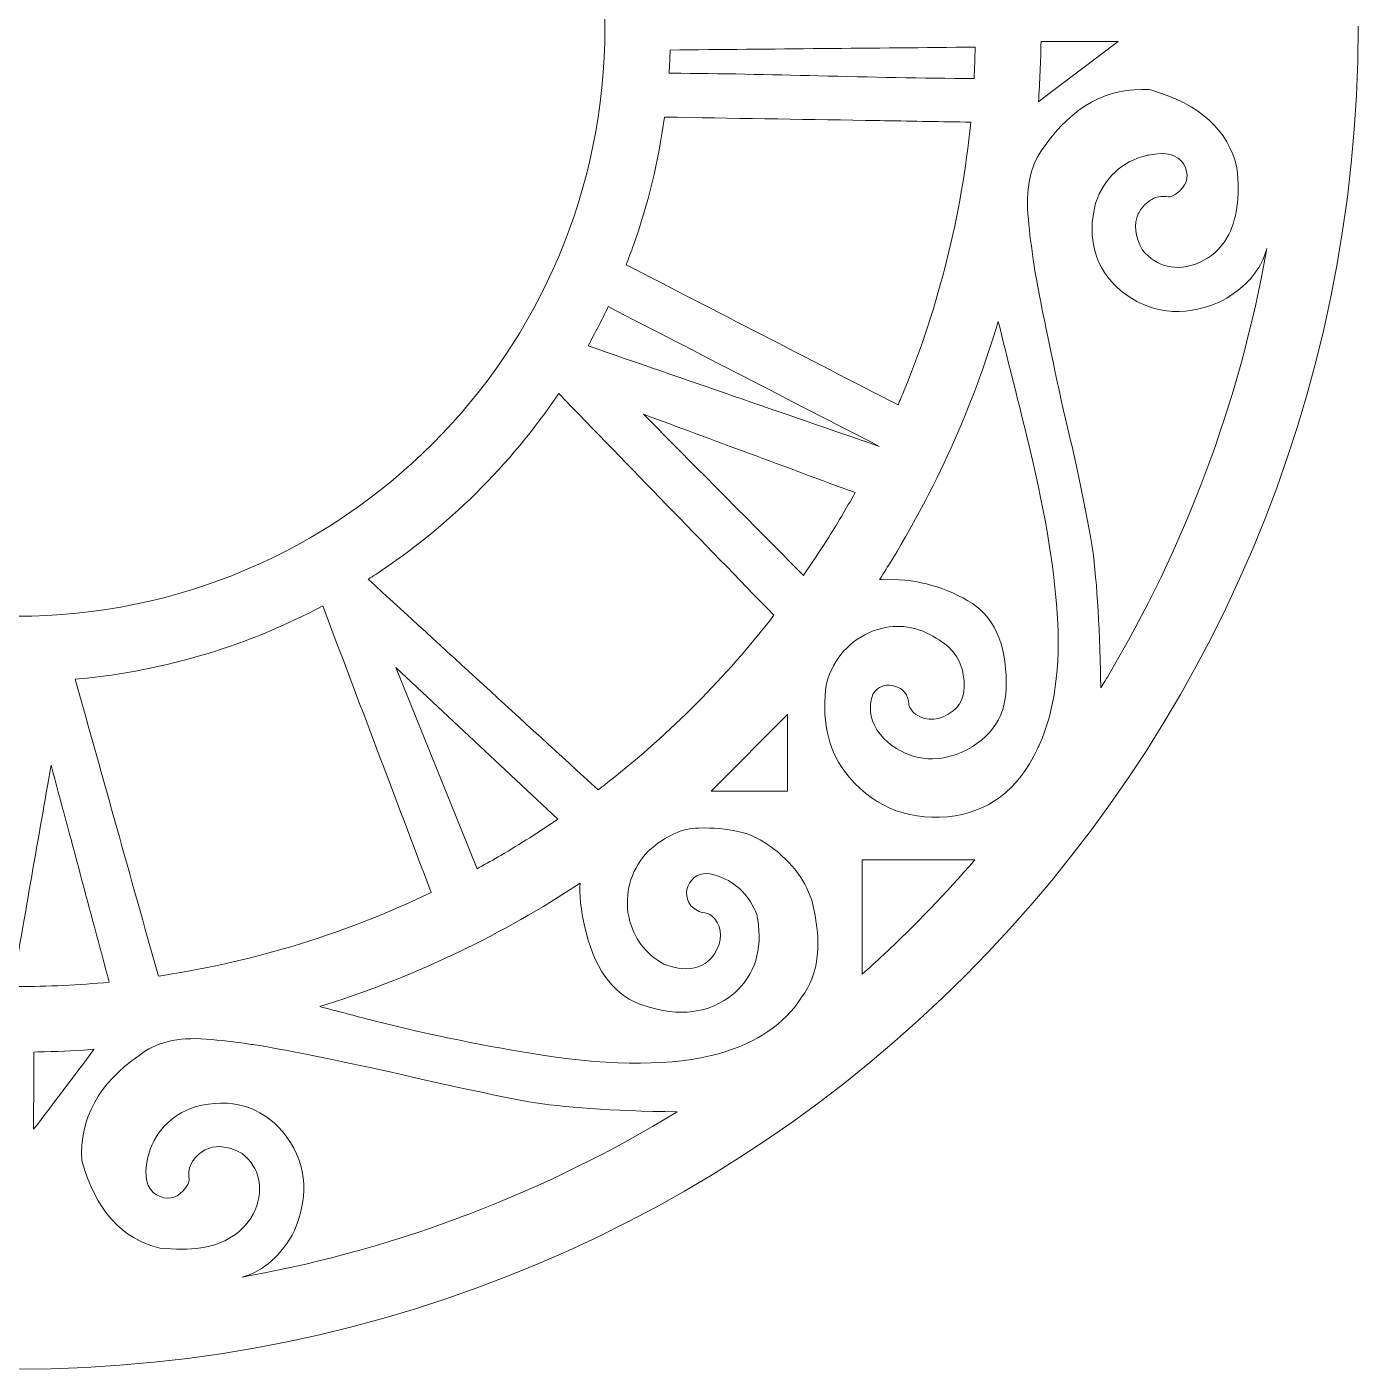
# Model space of a CAD drawing. Header units: inches. Extents: x -28.6 to 20.8, y -14.2 to 28.3.
# Drawn here: x 18.763 to 20.847, y 21.282 to 23.384 of the extents above; entities that cross this region are included whole.
import ezdxf

# ---------------------------------------------------------------- set-up
doc = ezdxf.new("R2010")
doc.units = ezdxf.units.IN
doc.header["$MEASUREMENT"] = 0
doc.layers.add('Layer 1', color=7, linetype='Continuous')

msp = doc.modelspace()

# ---------------------------------------------------------------- linework, layer by layer
at = {"layer": 'Layer 1', "lineweight": 9}
for points, knots in [([(17.8262, 23.3834), (17.8262, 23.3847), (17.8263, 23.386), (17.8263, 23.3873), (17.8263, 23.3873), (17.8263, 23.3873), (17.8263, 23.3879), (17.8263, 23.3879), (17.8263, 23.3879), (17.8287, 23.895), (18.2412, 24.3028), (18.7481, 24.3028), (18.7481, 24.3028), (19.2556, 24.3028), (19.6663, 23.8941), (19.6678, 23.3862), (19.6678, 23.3862), (19.6678, 23.3852), (19.6679, 23.3843), (19.6679, 23.3834)], [0, 0, 0, 0, 0.2, 0.2, 0.2, 0.2, 0.4, 0.4, 0.4, 0.4, 0.6, 0.6, 0.6, 0.6, 0.8, 0.8, 0.8, 0.8, 1, 1, 1, 1]), ([(16.647, 23.3851), (16.647, 22.2238), (17.5874, 21.282), (18.747, 21.282), (18.747, 21.282), (19.9066, 21.282), (20.847, 22.2238), (20.847, 23.3851)], [0, 0, 0, 0, 0.5, 0.5, 0.5, 0.5, 1, 1, 1, 1]), ([(17.8262, 23.3834), (17.8262, 22.8741), (18.2386, 22.4612), (18.747, 22.4612), (18.747, 22.4612), (19.2555, 22.4612), (19.6679, 22.8741), (19.6679, 23.3834)], [0, 0, 0, 0, 0.5, 0.5, 0.5, 0.5, 1, 1, 1, 1]), ([(20.3465, 23.2669), (20.3465, 23.2669), (20.3466, 23.267), (20.3466, 23.267), (20.3466, 23.267), (20.3466, 23.267), (20.3505, 23.2699), (20.3505, 23.2699), (20.3505, 23.2699), (20.3505, 23.2699), (20.4714, 23.3613), (20.4714, 23.3613), (20.4714, 23.3613), (20.4311, 23.3613), (20.3909, 23.3613), (20.3506, 23.3613)], [0, 0, 0, 0, 0.25, 0.25, 0.25, 0.25, 0.5, 0.5, 0.5, 0.5, 0.75, 0.75, 0.75, 0.75, 1, 1, 1, 1]), ([(19.7682, 23.3113), (19.7682, 23.3113), (19.7682, 23.3115), (19.7682, 23.3115), (19.7682, 23.3115), (19.769, 23.3235), (19.7696, 23.3356), (19.77, 23.3477)], [0, 0, 0, 0, 0.5, 0.5, 0.5, 0.5, 1, 1, 1, 1]), ([(20.2457, 23.3032), (20.2457, 23.3032), (20.2457, 23.3033), (20.2457, 23.3033), (20.2457, 23.3033), (20.2457, 23.3033), (20.2457, 23.3034), (20.2457, 23.3034), (20.2457, 23.3034), (20.2465, 23.3196), (20.2472, 23.3359), (20.2475, 23.3523)], [0, 0, 0, 0, 0.333333, 0.333333, 0.333333, 0.333333, 0.666667, 0.666667, 0.666667, 0.666667, 1, 1, 1, 1]), ([(20.2457, 23.3033), (20.2457, 23.3033), (20.2457, 23.3033), (20.2457, 23.3033), (20.2457, 23.3033), (20.1645, 23.3035), (20.0834, 23.3055), (20.0022, 23.3075), (20.0022, 23.3075), (19.9255, 23.3094), (19.8488, 23.3112), (19.7721, 23.3115), (19.7721, 23.3115), (19.7721, 23.3115), (19.7682, 23.3115), (19.7682, 23.3115)], [0, 0, 0, 0, 0.25, 0.25, 0.25, 0.25, 0.5, 0.5, 0.5, 0.5, 0.75, 0.75, 0.75, 0.75, 1, 1, 1, 1]), ([(20.3379, 23.024), (20.3344, 23.0469), (20.3318, 23.0693), (20.3301, 23.0911), (20.3301, 23.0911), (20.3267, 23.1359), (20.3352, 23.1709), (20.3557, 23.1963), (20.3557, 23.1963), (20.3998, 23.2597), (20.4545, 23.2896), (20.52, 23.286)], [0, 0, 0, 0, 0.333333, 0.333333, 0.333333, 0.333333, 0.666667, 0.666667, 0.666667, 0.666667, 1, 1, 1, 1]), ([(20.52, 23.286), (20.52, 23.286), (20.5238, 23.2849), (20.5238, 23.2849), (20.5238, 23.2849), (20.5992, 23.263), (20.6437, 23.2225), (20.6573, 23.1635), (20.6573, 23.1635), (20.6625, 23.1172), (20.6572, 23.0807), (20.6416, 23.054), (20.6416, 23.054), (20.6314, 23.0366), (20.6168, 23.0234), (20.5977, 23.0145), (20.5977, 23.0145), (20.5618, 23.0006), (20.5324, 23.0074), (20.5093, 23.0347), (20.5093, 23.0347), (20.4976, 23.0566), (20.4954, 23.0755), (20.5029, 23.0913), (20.5029, 23.0913), (20.5056, 23.097), (20.5095, 23.1022), (20.5146, 23.1071)], [0, 0, 0, 0, 0.142857, 0.142857, 0.142857, 0.142857, 0.285714, 0.285714, 0.285714, 0.285714, 0.428571, 0.428571, 0.428571, 0.428571, 0.571429, 0.571429, 0.571429, 0.571429, 0.714286, 0.714286, 0.714286, 0.714286, 0.857143, 0.857143, 0.857143, 0.857143, 1, 1, 1, 1]), ([(19.7012, 23.0117), (19.7051, 23.0218), (19.7089, 23.032), (19.7126, 23.0423), (19.7126, 23.0423), (19.7352, 23.1064), (19.7516, 23.1735), (19.7611, 23.2427)], [0, 0, 0, 0, 0.5, 0.5, 0.5, 0.5, 1, 1, 1, 1]), ([(19.7611, 23.2429), (19.8658, 23.2411), (19.9708, 23.2394), (20.0758, 23.2377), (20.0758, 23.2377), (20.0758, 23.2377), (20.0833, 23.2375), (20.0833, 23.2375), (20.0833, 23.2375), (20.0833, 23.2375), (20.0908, 23.2374), (20.0908, 23.2374), (20.0908, 23.2374), (20.0908, 23.2374), (20.0983, 23.2373), (20.0983, 23.2373), (20.0983, 23.2373), (20.0983, 23.2373), (20.1058, 23.2372), (20.1058, 23.2372), (20.1058, 23.2372), (20.1507, 23.2364), (20.1957, 23.2357), (20.2405, 23.2349)], [0, 0, 0, 0, 0.166667, 0.166667, 0.166667, 0.166667, 0.333333, 0.333333, 0.333333, 0.333333, 0.5, 0.5, 0.5, 0.5, 0.666667, 0.666667, 0.666667, 0.666667, 0.833333, 0.833333, 0.833333, 0.833333, 1, 1, 1, 1]), ([(20.1268, 22.792), (20.1301, 22.7997), (20.1333, 22.8074), (20.1365, 22.8151), (20.1365, 22.8151), (20.1903, 22.9467), (20.226, 23.0877), (20.2405, 23.2348)], [0, 0, 0, 0, 0.5, 0.5, 0.5, 0.5, 1, 1, 1, 1]), ([(20.5496, 23.1178), (20.55, 23.1178), (20.5505, 23.1178), (20.551, 23.1178), (20.551, 23.1178), (20.5554, 23.1181), (20.561, 23.1213), (20.5677, 23.1274), (20.5677, 23.1274), (20.5805, 23.1393), (20.5826, 23.1532), (20.5741, 23.1691), (20.5741, 23.1691), (20.5648, 23.1843), (20.5463, 23.189), (20.5186, 23.1834), (20.5186, 23.1834), (20.5176, 23.1831), (20.5165, 23.1829), (20.5155, 23.1827), (20.5155, 23.1827), (20.4765, 23.173), (20.4501, 23.1482), (20.436, 23.1082)], [0, 0, 0, 0, 0.166667, 0.166667, 0.166667, 0.166667, 0.333333, 0.333333, 0.333333, 0.333333, 0.5, 0.5, 0.5, 0.5, 0.666667, 0.666667, 0.666667, 0.666667, 0.833333, 0.833333, 0.833333, 0.833333, 1, 1, 1, 1]), ([(20.436, 23.1082), (20.4218, 23.0519), (20.4349, 23.0064), (20.4751, 22.9715), (20.4751, 22.9715), (20.5195, 22.935), (20.5711, 22.9287), (20.6297, 22.9528), (20.6297, 22.9528), (20.6618, 22.9698), (20.6841, 22.9911), (20.6966, 23.017), (20.6966, 23.017), (20.6997, 23.0235), (20.7022, 23.0302), (20.7041, 23.0373)], [0, 0, 0, 0, 0.25, 0.25, 0.25, 0.25, 0.5, 0.5, 0.5, 0.5, 0.75, 0.75, 0.75, 0.75, 1, 1, 1, 1]), ([(20.5146, 23.1071), (20.5186, 23.1109), (20.5228, 23.1137), (20.5273, 23.1157), (20.5273, 23.1157), (20.5341, 23.1186), (20.5416, 23.1193), (20.5496, 23.1178)], [0, 0, 0, 0, 0.5, 0.5, 0.5, 0.5, 1, 1, 1, 1]), ([(20.4441, 22.3489), (20.444, 22.3582), (20.4438, 22.3673), (20.4436, 22.3763), (20.4436, 22.3763), (20.4415, 22.4676), (20.4364, 22.5373), (20.4282, 22.5859), (20.4282, 22.5859), (20.4142, 22.6599), (20.4, 22.7257), (20.3858, 22.7834), (20.3858, 22.7834), (20.3665, 22.8717), (20.3529, 22.9372), (20.3451, 22.9799), (20.3451, 22.9799), (20.3415, 22.9993), (20.3391, 23.014), (20.3379, 23.024)], [0, 0, 0, 0, 0.2, 0.2, 0.2, 0.2, 0.4, 0.4, 0.4, 0.4, 0.6, 0.6, 0.6, 0.6, 0.8, 0.8, 0.8, 0.8, 1, 1, 1, 1]), ([(20.4441, 22.3489), (20.4441, 22.3489), (20.4472, 22.354), (20.4472, 22.354), (20.4472, 22.354), (20.4496, 22.358), (20.452, 22.3619), (20.4544, 22.3659), (20.4544, 22.3659), (20.5755, 22.5691), (20.6616, 22.7957), (20.7041, 23.0373)], [0, 0, 0, 0, 0.333333, 0.333333, 0.333333, 0.333333, 0.666667, 0.666667, 0.666667, 0.666667, 1, 1, 1, 1]), ([(19.6414, 22.8846), (19.7926, 22.8324), (19.946, 22.7794), (20.0972, 22.7272), (20.0972, 22.7272), (19.9558, 22.8001), (19.8144, 22.8731), (19.673, 22.946)], [0, 0, 0, 0, 0.5, 0.5, 0.5, 0.5, 1, 1, 1, 1]), ([(20.0979, 22.5186), (20.1025, 22.5259), (20.1071, 22.5332), (20.1116, 22.5405), (20.1116, 22.5405), (20.1847, 22.6586), (20.2429, 22.7869), (20.2836, 22.9228)], [0, 0, 0, 0, 0.5, 0.5, 0.5, 0.5, 1, 1, 1, 1]), ([(20.3445, 22.2526), (20.3457, 22.2549), (20.3467, 22.2572), (20.3478, 22.2595), (20.3478, 22.2595), (20.3719, 22.3122), (20.3813, 22.381), (20.376, 22.4657), (20.376, 22.4657), (20.3705, 22.5442), (20.3547, 22.6366), (20.3285, 22.7429), (20.3285, 22.7429), (20.3135, 22.8028), (20.2986, 22.8628), (20.2836, 22.9228)], [0, 0, 0, 0, 0.25, 0.25, 0.25, 0.25, 0.5, 0.5, 0.5, 0.5, 0.75, 0.75, 0.75, 0.75, 1, 1, 1, 1]), ([(19.2976, 22.5192), (19.3015, 22.5217), (19.3053, 22.5242), (19.3091, 22.5267), (19.3091, 22.5267), (19.4222, 22.6012), (19.5196, 22.6976), (19.5955, 22.8099)], [0, 0, 0, 0, 0.5, 0.5, 0.5, 0.5, 1, 1, 1, 1]), ([(19.9785, 22.525), (19.9785, 22.525), (19.9801, 22.5274), (19.9801, 22.5274), (19.9801, 22.5274), (19.9922, 22.5448), (20.004, 22.5625), (20.0154, 22.5805), (20.0154, 22.5805), (20.0308, 22.6048), (20.0455, 22.6295), (20.0595, 22.6547)], [0, 0, 0, 0, 0.333333, 0.333333, 0.333333, 0.333333, 0.666667, 0.666667, 0.666667, 0.666667, 1, 1, 1, 1]), ([(20.0874, 22.3389), (20.085, 22.3322), (20.0837, 22.3256), (20.0834, 22.3192), (20.0834, 22.3192), (20.0826, 22.2994), (20.0918, 22.2808), (20.1111, 22.2633), (20.1111, 22.2633), (20.1461, 22.2357), (20.1843, 22.2305), (20.2257, 22.2478), (20.2257, 22.2478), (20.274, 22.2699), (20.2974, 22.3062), (20.296, 22.3567), (20.296, 22.3567), (20.2962, 22.4199), (20.2761, 22.4629), (20.2358, 22.4855), (20.2358, 22.4855), (20.1947, 22.5094), (20.15, 22.5205), (20.1019, 22.5188), (20.1019, 22.5188), (20.1019, 22.5188), (20.0979, 22.5186), (20.0979, 22.5186)], [0, 0, 0, 0, 0.142857, 0.142857, 0.142857, 0.142857, 0.285714, 0.285714, 0.285714, 0.285714, 0.428571, 0.428571, 0.428571, 0.428571, 0.571429, 0.571429, 0.571429, 0.571429, 0.714286, 0.714286, 0.714286, 0.714286, 0.857143, 0.857143, 0.857143, 0.857143, 1, 1, 1, 1]), ([(18.8386, 22.3624), (18.8386, 22.3624), (18.8443, 22.363), (18.8443, 22.363), (18.8443, 22.363), (18.9812, 22.3759), (19.1103, 22.4158), (19.2261, 22.4774)], [0, 0, 0, 0, 0.5, 0.5, 0.5, 0.5, 1, 1, 1, 1]), ([(19.6573, 22.1892), (19.6573, 22.1892), (19.6594, 22.1909), (19.6594, 22.1909), (19.6594, 22.1909), (19.6645, 22.1947), (19.6695, 22.1986), (19.6745, 22.2026), (19.6745, 22.2026), (19.7707, 22.2784), (19.8574, 22.3658), (19.9325, 22.4626)], [0, 0, 0, 0, 0.333333, 0.333333, 0.333333, 0.333333, 0.666667, 0.666667, 0.666667, 0.666667, 1, 1, 1, 1]), ([(20.0874, 22.3389), (20.0887, 22.3409), (20.0901, 22.3427), (20.0916, 22.3443), (20.0916, 22.3443), (20.0993, 22.3528), (20.1092, 22.3553), (20.1213, 22.3517), (20.1213, 22.3517), (20.135, 22.3479), (20.1426, 22.3385), (20.1439, 22.3236), (20.1439, 22.3236), (20.1433, 22.3194), (20.1468, 22.314), (20.1543, 22.3076), (20.1543, 22.3076), (20.1724, 22.2955), (20.192, 22.2973), (20.213, 22.313), (20.213, 22.313), (20.2279, 22.3241), (20.2332, 22.3429), (20.2289, 22.3693), (20.2289, 22.3693), (20.2253, 22.3936), (20.2112, 22.4127), (20.1866, 22.4267), (20.1866, 22.4267), (20.1573, 22.4454), (20.1268, 22.45), (20.095, 22.4405), (20.095, 22.4405), (20.0927, 22.4398), (20.0903, 22.4391), (20.088, 22.4382), (20.088, 22.4382), (20.0506, 22.4232), (20.0261, 22.3958), (20.0147, 22.3559), (20.0147, 22.3559), (20.0066, 22.3017), (20.016, 22.2559), (20.0428, 22.2184)], [0, 0, 0, 0, 0.090909, 0.090909, 0.090909, 0.090909, 0.181818, 0.181818, 0.181818, 0.181818, 0.272727, 0.272727, 0.272727, 0.272727, 0.363636, 0.363636, 0.363636, 0.363636, 0.454545, 0.454545, 0.454545, 0.454545, 0.545455, 0.545455, 0.545455, 0.545455, 0.636364, 0.636364, 0.636364, 0.636364, 0.727273, 0.727273, 0.727273, 0.727273, 0.818182, 0.818182, 0.818182, 0.818182, 0.909091, 0.909091, 0.909091, 0.909091, 1, 1, 1, 1]), ([(19.5944, 22.1436), (19.5944, 22.1436), (19.3406, 22.3807), (19.3406, 22.3807), (19.3406, 22.3807), (19.3406, 22.3807), (19.3406, 22.3807), (19.3406, 22.3807)], [0, 0, 0, 0, 0.5, 0.5, 0.5, 0.5, 1, 1, 1, 1]), ([(19.4677, 22.0656), (19.4677, 22.0656), (19.3406, 22.3807), (19.3406, 22.3807), (19.3406, 22.3807), (19.3406, 22.3807), (19.3406, 22.3807), (19.3406, 22.3807)], [0, 0, 0, 0, 0.5, 0.5, 0.5, 0.5, 1, 1, 1, 1]), ([(19.9539, 22.1872), (19.9539, 22.1872), (19.9539, 22.1891), (19.9539, 22.1891), (19.9539, 22.1891), (19.9539, 22.1891), (19.9539, 22.1909), (19.9539, 22.1909), (19.9539, 22.1909), (19.9539, 22.1909), (19.9539, 22.1911), (19.9539, 22.1911), (19.9539, 22.1911), (19.9539, 22.1911), (19.9539, 22.3071), (19.9539, 22.3071), (19.9539, 22.3071), (19.9539, 22.3071), (19.8378, 22.191), (19.8378, 22.191), (19.8378, 22.191), (19.8378, 22.191), (19.834, 22.1872), (19.834, 22.1872)], [0, 0, 0, 0, 0.166667, 0.166667, 0.166667, 0.166667, 0.333333, 0.333333, 0.333333, 0.333333, 0.5, 0.5, 0.5, 0.5, 0.666667, 0.666667, 0.666667, 0.666667, 0.833333, 0.833333, 0.833333, 0.833333, 1, 1, 1, 1]), ([(20.0428, 22.2184), (20.0835, 22.1654), (20.1374, 22.1415), (20.2043, 22.1469), (20.2043, 22.1469), (20.2678, 22.1536), (20.3145, 22.1889), (20.3445, 22.2526)], [0, 0, 0, 0, 0.5, 0.5, 0.5, 0.5, 1, 1, 1, 1]), ([(19.4677, 22.0656), (19.4677, 22.0656), (19.4709, 22.0674), (19.4709, 22.0674), (19.4709, 22.0674), (19.4823, 22.0737), (19.4936, 22.0801), (19.5048, 22.0867), (19.5048, 22.0867), (19.5353, 22.1046), (19.5652, 22.1236), (19.5944, 22.1436)], [0, 0, 0, 0, 0.333333, 0.333333, 0.333333, 0.333333, 0.666667, 0.666667, 0.666667, 0.666667, 1, 1, 1, 1]), ([(19.9056, 21.9938), (19.8947, 22.0232), (19.8747, 22.0433), (19.8458, 22.0541), (19.8458, 22.0541), (19.8275, 22.0613), (19.8135, 22.0593), (19.8037, 22.048), (19.8037, 22.048), (19.7934, 22.035), (19.793, 22.0215), (19.8025, 22.0075), (19.8025, 22.0075), (19.8088, 22.0014), (19.816, 21.9977), (19.8241, 21.9965), (19.8241, 21.9965), (19.8299, 21.9959), (19.8351, 21.9929), (19.8397, 21.9875), (19.8397, 21.9875), (19.8521, 21.9715), (19.852, 21.9532), (19.8393, 21.9327), (19.8393, 21.9327), (19.8326, 21.9225), (19.8242, 21.9156), (19.8139, 21.912), (19.8139, 21.912), (19.7995, 21.907), (19.7816, 21.9085), (19.7601, 21.9164), (19.7601, 21.9164), (19.7312, 21.9326), (19.713, 21.9568), (19.7056, 21.989), (19.7056, 21.989), (19.7049, 21.9917), (19.7044, 21.9945), (19.7039, 21.9973), (19.7039, 21.9973), (19.6997, 22.0341), (19.7103, 22.066), (19.7356, 22.0932), (19.7356, 22.0932), (19.763, 22.1174), (19.7893, 22.1295), (19.8145, 22.1295), (19.8145, 22.1295), (19.8612, 22.1306), (19.8966, 22.1224), (19.9206, 22.1049), (19.9206, 22.1049), (19.9562, 22.0811), (19.9799, 22.0515), (19.9917, 22.0163), (19.9917, 22.0163), (20.0085, 21.951), (20.0032, 21.9004), (19.9758, 21.8644)], [0, 0, 0, 0, 0.066667, 0.066667, 0.066667, 0.066667, 0.133333, 0.133333, 0.133333, 0.133333, 0.2, 0.2, 0.2, 0.2, 0.266667, 0.266667, 0.266667, 0.266667, 0.333333, 0.333333, 0.333333, 0.333333, 0.4, 0.4, 0.4, 0.4, 0.466667, 0.466667, 0.466667, 0.466667, 0.533333, 0.533333, 0.533333, 0.533333, 0.6, 0.6, 0.6, 0.6, 0.666667, 0.666667, 0.666667, 0.666667, 0.733333, 0.733333, 0.733333, 0.733333, 0.8, 0.8, 0.8, 0.8, 0.866667, 0.866667, 0.866667, 0.866667, 0.933333, 0.933333, 0.933333, 0.933333, 1, 1, 1, 1]), ([(20.0705, 21.9004), (20.0818, 21.9104), (20.0929, 21.9206), (20.1038, 21.9309), (20.1038, 21.9309), (20.1541, 21.9779), (20.2019, 22.0275), (20.247, 22.0795)], [0, 0, 0, 0, 0.5, 0.5, 0.5, 0.5, 1, 1, 1, 1]), ([(20.247, 22.0795), (20.247, 22.0795), (20.2443, 22.0795), (20.2443, 22.0795), (20.2443, 22.0795), (20.2443, 22.0795), (20.2415, 22.0795), (20.2415, 22.0795), (20.2415, 22.0795), (20.2415, 22.0795), (20.2388, 22.0795), (20.2388, 22.0795), (20.2388, 22.0795), (20.2388, 22.0795), (20.236, 22.0795), (20.236, 22.0795), (20.236, 22.0795), (20.236, 22.0795), (20.2332, 22.0795), (20.2332, 22.0795), (20.2332, 22.0795), (20.2332, 22.0795), (20.2305, 22.0795), (20.2305, 22.0795), (20.2305, 22.0795), (20.2305, 22.0795), (20.2277, 22.0795), (20.2277, 22.0795), (20.2277, 22.0795), (20.2277, 22.0795), (20.225, 22.0795), (20.225, 22.0795), (20.225, 22.0795), (20.225, 22.0795), (20.2222, 22.0795), (20.2222, 22.0795), (20.2222, 22.0795), (20.2222, 22.0795), (20.2194, 22.0795), (20.2194, 22.0795), (20.2194, 22.0795), (20.2194, 22.0795), (20.2167, 22.0795), (20.2167, 22.0795), (20.2167, 22.0795), (20.2167, 22.0795), (20.2139, 22.0795), (20.2139, 22.0795), (20.2139, 22.0795), (20.2139, 22.0795), (20.2112, 22.0795), (20.2112, 22.0795), (20.2112, 22.0795), (20.2112, 22.0795), (20.2084, 22.0795), (20.2084, 22.0795), (20.2084, 22.0795), (20.2084, 22.0795), (20.2057, 22.0795), (20.2057, 22.0795), (20.2057, 22.0795), (20.2057, 22.0795), (20.2029, 22.0795), (20.2029, 22.0795), (20.2029, 22.0795), (20.2029, 22.0795), (20.2001, 22.0795), (20.2001, 22.0795), (20.2001, 22.0795), (20.2001, 22.0795), (20.1974, 22.0795), (20.1974, 22.0795), (20.1974, 22.0795), (20.1974, 22.0795), (20.1946, 22.0795), (20.1946, 22.0795), (20.1946, 22.0795), (20.1946, 22.0795), (20.1919, 22.0795), (20.1919, 22.0795), (20.1919, 22.0795), (20.1919, 22.0795), (20.1891, 22.0795), (20.1891, 22.0795), (20.1891, 22.0795), (20.1891, 22.0795), (20.1864, 22.0795), (20.1864, 22.0795), (20.1864, 22.0795), (20.1864, 22.0795), (20.1836, 22.0795), (20.1836, 22.0795), (20.1836, 22.0795), (20.1836, 22.0795), (20.1809, 22.0795), (20.1809, 22.0795), (20.1809, 22.0795), (20.1809, 22.0795), (20.1781, 22.0795), (20.1781, 22.0795), (20.1781, 22.0795), (20.1781, 22.0795), (20.1753, 22.0795), (20.1753, 22.0795), (20.1753, 22.0795), (20.1753, 22.0795), (20.1726, 22.0795), (20.1726, 22.0795), (20.1726, 22.0795), (20.1726, 22.0795), (20.1698, 22.0795), (20.1698, 22.0795), (20.1698, 22.0795), (20.1698, 22.0795), (20.1671, 22.0795), (20.1671, 22.0795), (20.1671, 22.0795), (20.1671, 22.0795), (20.1643, 22.0795), (20.1643, 22.0795), (20.1643, 22.0795), (20.1643, 22.0795), (20.1616, 22.0795), (20.1616, 22.0795), (20.1616, 22.0795), (20.1616, 22.0795), (20.1588, 22.0795), (20.1588, 22.0795), (20.1588, 22.0795), (20.1588, 22.0795), (20.1561, 22.0795), (20.1561, 22.0795), (20.1561, 22.0795), (20.1561, 22.0795), (20.1533, 22.0795), (20.1533, 22.0795), (20.1533, 22.0795), (20.1533, 22.0795), (20.1506, 22.0795), (20.1506, 22.0795), (20.1506, 22.0795), (20.1506, 22.0795), (20.1478, 22.0795), (20.1478, 22.0795), (20.1478, 22.0795), (20.1478, 22.0795), (20.145, 22.0795), (20.145, 22.0795), (20.145, 22.0795), (20.145, 22.0795), (20.1423, 22.0795), (20.1423, 22.0795), (20.1423, 22.0795), (20.1423, 22.0795), (20.1395, 22.0795), (20.1395, 22.0795), (20.1395, 22.0795), (20.1395, 22.0795), (20.1368, 22.0795), (20.1368, 22.0795), (20.1368, 22.0795), (20.1368, 22.0795), (20.134, 22.0795), (20.134, 22.0795), (20.134, 22.0795), (20.134, 22.0795), (20.1313, 22.0795), (20.1313, 22.0795), (20.1313, 22.0795), (20.1313, 22.0795), (20.1285, 22.0795), (20.1285, 22.0795), (20.1285, 22.0795), (20.1285, 22.0795), (20.1258, 22.0795), (20.1258, 22.0795), (20.1258, 22.0795), (20.1258, 22.0795), (20.123, 22.0795), (20.123, 22.0795), (20.123, 22.0795), (20.123, 22.0795), (20.1202, 22.0795), (20.1202, 22.0795), (20.1202, 22.0795), (20.1202, 22.0795), (20.1175, 22.0795), (20.1175, 22.0795), (20.1175, 22.0795), (20.1175, 22.0795), (20.1147, 22.0795), (20.1147, 22.0795), (20.1147, 22.0795), (20.1147, 22.0795), (20.112, 22.0795), (20.112, 22.0795), (20.112, 22.0795), (20.112, 22.0795), (20.1092, 22.0795), (20.1092, 22.0795), (20.1092, 22.0795), (20.1092, 22.0795), (20.1065, 22.0795), (20.1065, 22.0795), (20.1065, 22.0795), (20.1065, 22.0795), (20.1037, 22.0795), (20.1037, 22.0795), (20.1037, 22.0795), (20.1037, 22.0795), (20.1009, 22.0795), (20.1009, 22.0795), (20.1009, 22.0795), (20.1009, 22.0795), (20.0982, 22.0795), (20.0982, 22.0795), (20.0982, 22.0795), (20.0982, 22.0795), (20.0954, 22.0795), (20.0954, 22.0795), (20.0954, 22.0795), (20.0954, 22.0795), (20.0927, 22.0795), (20.0927, 22.0795), (20.0927, 22.0795), (20.0927, 22.0795), (20.0899, 22.0795), (20.0899, 22.0795), (20.0899, 22.0795), (20.0899, 22.0795), (20.0871, 22.0795), (20.0871, 22.0795), (20.0871, 22.0795), (20.0871, 22.0795), (20.0844, 22.0795), (20.0844, 22.0795), (20.0844, 22.0795), (20.0844, 22.0795), (20.0816, 22.0795), (20.0816, 22.0795), (20.0816, 22.0795), (20.0816, 22.0795), (20.0789, 22.0795), (20.0789, 22.0795), (20.0789, 22.0795), (20.0789, 22.0795), (20.0761, 22.0795), (20.0761, 22.0795), (20.0761, 22.0795), (20.0761, 22.0795), (20.0745, 22.0795), (20.0745, 22.0795), (20.0745, 22.0795), (20.0745, 22.0795), (20.0733, 22.0795), (20.0733, 22.0795), (20.0733, 22.0795), (20.0733, 22.0795), (20.0706, 22.0795), (20.0706, 22.0795)], [0, 0, 0, 0, 0.015385, 0.015385, 0.015385, 0.015385, 0.030769, 0.030769, 0.030769, 0.030769, 0.046154, 0.046154, 0.046154, 0.046154, 0.061538, 0.061538, 0.061538, 0.061538, 0.076923, 0.076923, 0.076923, 0.076923, 0.092308, 0.092308, 0.092308, 0.092308, 0.107692, 0.107692, 0.107692, 0.107692, 0.123077, 0.123077, 0.123077, 0.123077, 0.138462, 0.138462, 0.138462, 0.138462, 0.153846, 0.153846, 0.153846, 0.153846, 0.169231, 0.169231, 0.169231, 0.169231, 0.184615, 0.184615, 0.184615, 0.184615, 0.2, 0.2, 0.2, 0.2, 0.215385, 0.215385, 0.215385, 0.215385, 0.230769, 0.230769, 0.230769, 0.230769, 0.246154, 0.246154, 0.246154, 0.246154, 0.261538, 0.261538, 0.261538, 0.261538, 0.276923, 0.276923, 0.276923, 0.276923, 0.292308, 0.292308, 0.292308, 0.292308, 0.307692, 0.307692, 0.307692, 0.307692, 0.323077, 0.323077, 0.323077, 0.323077, 0.338462, 0.338462, 0.338462, 0.338462, 0.353846, 0.353846, 0.353846, 0.353846, 0.369231, 0.369231, 0.369231, 0.369231, 0.384615, 0.384615, 0.384615, 0.384615, 0.4, 0.4, 0.4, 0.4, 0.415385, 0.415385, 0.415385, 0.415385, 0.430769, 0.430769, 0.430769, 0.430769, 0.446154, 0.446154, 0.446154, 0.446154, 0.461538, 0.461538, 0.461538, 0.461538, 0.476923, 0.476923, 0.476923, 0.476923, 0.492308, 0.492308, 0.492308, 0.492308, 0.507692, 0.507692, 0.507692, 0.507692, 0.523077, 0.523077, 0.523077, 0.523077, 0.538462, 0.538462, 0.538462, 0.538462, 0.553846, 0.553846, 0.553846, 0.553846, 0.569231, 0.569231, 0.569231, 0.569231, 0.584615, 0.584615, 0.584615, 0.584615, 0.6, 0.6, 0.6, 0.6, 0.615385, 0.615385, 0.615385, 0.615385, 0.630769, 0.630769, 0.630769, 0.630769, 0.646154, 0.646154, 0.646154, 0.646154, 0.661538, 0.661538, 0.661538, 0.661538, 0.676923, 0.676923, 0.676923, 0.676923, 0.692308, 0.692308, 0.692308, 0.692308, 0.707692, 0.707692, 0.707692, 0.707692, 0.723077, 0.723077, 0.723077, 0.723077, 0.738462, 0.738462, 0.738462, 0.738462, 0.753846, 0.753846, 0.753846, 0.753846, 0.769231, 0.769231, 0.769231, 0.769231, 0.784615, 0.784615, 0.784615, 0.784615, 0.8, 0.8, 0.8, 0.8, 0.815385, 0.815385, 0.815385, 0.815385, 0.830769, 0.830769, 0.830769, 0.830769, 0.846154, 0.846154, 0.846154, 0.846154, 0.861538, 0.861538, 0.861538, 0.861538, 0.876923, 0.876923, 0.876923, 0.876923, 0.892308, 0.892308, 0.892308, 0.892308, 0.907692, 0.907692, 0.907692, 0.907692, 0.923077, 0.923077, 0.923077, 0.923077, 0.938462, 0.938462, 0.938462, 0.938462, 0.953846, 0.953846, 0.953846, 0.953846, 0.969231, 0.969231, 0.969231, 0.969231, 0.984615, 0.984615, 0.984615, 0.984615, 1, 1, 1, 1]), ([(19.2213, 21.8499), (19.2252, 21.8511), (19.229, 21.8523), (19.2328, 21.8535), (19.2328, 21.8535), (19.3745, 21.8986), (19.5077, 21.9628), (19.6293, 22.0432)], [0, 0, 0, 0, 0.5, 0.5, 0.5, 0.5, 1, 1, 1, 1]), ([(19.8693, 21.8697), (19.831, 21.8389), (19.7841, 21.8328), (19.7288, 21.8516), (19.7288, 21.8516), (19.6851, 21.8648), (19.6549, 21.9027), (19.6383, 21.9656), (19.6383, 21.9656), (19.6299, 22.0021), (19.6269, 22.0282), (19.6293, 22.0432)], [0, 0, 0, 0, 0.333333, 0.333333, 0.333333, 0.333333, 0.666667, 0.666667, 0.666667, 0.666667, 1, 1, 1, 1]), ([(18.9688, 21.8975), (18.9688, 21.8975), (18.9726, 21.8981), (18.9726, 21.8981), (18.9726, 21.8981), (18.9726, 21.8981), (18.9765, 21.8987), (18.9765, 21.8987), (18.9765, 21.8987), (19.1245, 21.9215), (19.2654, 21.9659), (19.3958, 22.0286)], [0, 0, 0, 0, 0.333333, 0.333333, 0.333333, 0.333333, 0.666667, 0.666667, 0.666667, 0.666667, 1, 1, 1, 1]), ([(19.9056, 21.9938), (19.9062, 21.9912), (19.9067, 21.9886), (19.9071, 21.9861), (19.9071, 21.9861), (19.9148, 21.9389), (19.9028, 21.9006), (19.8711, 21.8713), (19.8711, 21.8713), (19.8711, 21.8713), (19.8693, 21.8697), (19.8693, 21.8697)], [0, 0, 0, 0, 0.333333, 0.333333, 0.333333, 0.333333, 0.666667, 0.666667, 0.666667, 0.666667, 1, 1, 1, 1]), ([(18.7404, 21.8812), (18.7404, 21.8812), (18.7405, 21.8812), (18.7405, 21.8812), (18.7405, 21.8812), (18.7405, 21.8812), (18.7406, 21.8812), (18.7406, 21.8812), (18.7406, 21.8812), (18.7406, 21.8812), (18.7407, 21.8812), (18.7407, 21.8812), (18.7407, 21.8812), (18.7407, 21.8812), (18.7408, 21.8812), (18.7408, 21.8812), (18.7408, 21.8812), (18.7408, 21.8812), (18.7409, 21.8812), (18.7409, 21.8812), (18.7409, 21.8812), (18.7409, 21.8812), (18.747, 21.8812), (18.747, 21.8812), (18.747, 21.8812), (18.7959, 21.8812), (18.8442, 21.8836), (18.8919, 21.8881)], [0, 0, 0, 0, 0.142857, 0.142857, 0.142857, 0.142857, 0.285714, 0.285714, 0.285714, 0.285714, 0.428571, 0.428571, 0.428571, 0.428571, 0.571429, 0.571429, 0.571429, 0.571429, 0.714286, 0.714286, 0.714286, 0.714286, 0.857143, 0.857143, 0.857143, 0.857143, 1, 1, 1, 1]), ([(19.9758, 21.8644), (19.9758, 21.8644), (19.9752, 21.8634), (19.9752, 21.8634), (19.9752, 21.8634), (19.9488, 21.8224), (19.9058, 21.7933), (19.8459, 21.776), (19.8459, 21.776), (19.7746, 21.7569), (19.6826, 21.7562), (19.5701, 21.7739)], [0, 0, 0, 0, 0.333333, 0.333333, 0.333333, 0.333333, 0.666667, 0.666667, 0.666667, 0.666667, 1, 1, 1, 1]), ([(19.5701, 21.7739), (19.4858, 21.7867), (19.3973, 21.8048), (19.3046, 21.828), (19.3046, 21.828), (19.2769, 21.8352), (19.249, 21.8427), (19.2213, 21.8499)], [0, 0, 0, 0, 0.5, 0.5, 0.5, 0.5, 1, 1, 1, 1]), ([(19.1108, 21.7911), (19.0879, 21.7946), (19.0655, 21.7972), (19.0437, 21.7989), (19.0437, 21.7989), (18.999, 21.8023), (18.9639, 21.7938), (18.9385, 21.7733), (18.9385, 21.7733), (18.8751, 21.7292), (18.8452, 21.6745), (18.8489, 21.609)], [0, 0, 0, 0, 0.333333, 0.333333, 0.333333, 0.333333, 0.666667, 0.666667, 0.666667, 0.666667, 1, 1, 1, 1]), ([(18.8682, 21.7829), (18.8682, 21.7829), (18.868, 21.7828), (18.868, 21.7828), (18.868, 21.7828), (18.8366, 21.7412), (18.8049, 21.6992), (18.7735, 21.6576), (18.7735, 21.6576), (18.7735, 21.6979), (18.7737, 21.7384), (18.7737, 21.7786)], [0, 0, 0, 0, 0.333333, 0.333333, 0.333333, 0.333333, 0.666667, 0.666667, 0.666667, 0.666667, 1, 1, 1, 1]), ([(18.7737, 21.7786), (18.7737, 21.7786), (18.7801, 21.7788), (18.7801, 21.7788), (18.7801, 21.7788), (18.8077, 21.7793), (18.8351, 21.7806), (18.8624, 21.7825), (18.8624, 21.7825), (18.8624, 21.7825), (18.8682, 21.7829), (18.8682, 21.7829)], [0, 0, 0, 0, 0.333333, 0.333333, 0.333333, 0.333333, 0.666667, 0.666667, 0.666667, 0.666667, 1, 1, 1, 1]), ([(19.7809, 21.685), (19.676, 21.6866), (19.6023, 21.6919), (19.549, 21.7008), (19.549, 21.7008), (19.475, 21.7148), (19.4091, 21.729), (19.3515, 21.7432), (19.3515, 21.7432), (19.2554, 21.7642), (19.1863, 21.7784), (19.1442, 21.7859), (19.1442, 21.7859), (19.1319, 21.7881), (19.1218, 21.7897), (19.1141, 21.7907), (19.1141, 21.7907), (19.1141, 21.7907), (19.1108, 21.7911), (19.1108, 21.7911)], [0, 0, 0, 0, 0.2, 0.2, 0.2, 0.2, 0.4, 0.4, 0.4, 0.4, 0.6, 0.6, 0.6, 0.6, 0.8, 0.8, 0.8, 0.8, 1, 1, 1, 1]), ([(19.0266, 21.693), (19.0829, 21.7072), (19.1285, 21.6941), (19.1634, 21.6539), (19.1634, 21.6539), (19.1999, 21.6094), (19.2061, 21.5579), (19.1821, 21.4993), (19.1821, 21.4993), (19.1612, 21.4597), (19.1341, 21.4358), (19.0998, 21.426)], [0, 0, 0, 0, 0.333333, 0.333333, 0.333333, 0.333333, 0.666667, 0.666667, 0.666667, 0.666667, 1, 1, 1, 1]), ([(19.017, 21.5794), (19.0174, 21.5748), (19.0142, 21.5688), (19.0074, 21.5613), (19.0074, 21.5613), (18.9956, 21.5485), (18.9817, 21.5464), (18.9658, 21.5549), (18.9658, 21.5549), (18.9503, 21.5643), (18.9456, 21.5834), (18.9518, 21.6121), (18.9518, 21.6121), (18.9518, 21.6121), (18.9522, 21.6135), (18.9522, 21.6135), (18.9522, 21.6135), (18.9619, 21.6524), (18.9867, 21.6789), (19.0266, 21.693)], [0, 0, 0, 0, 0.2, 0.2, 0.2, 0.2, 0.4, 0.4, 0.4, 0.4, 0.6, 0.6, 0.6, 0.6, 0.8, 0.8, 0.8, 0.8, 1, 1, 1, 1]), ([(19.0998, 21.426), (19.0998, 21.426), (19.1073, 21.4274), (19.1073, 21.4274), (19.1073, 21.4274), (19.35, 21.4719), (19.5776, 21.5608), (19.7809, 21.685)], [0, 0, 0, 0, 0.5, 0.5, 0.5, 0.5, 1, 1, 1, 1]), ([(18.8489, 21.609), (18.8705, 21.5313), (18.9113, 21.4855), (18.9713, 21.4717), (18.9713, 21.4717), (19.0192, 21.4664), (19.0566, 21.4721), (19.0834, 21.489), (19.0834, 21.489), (19.0996, 21.4991), (19.1119, 21.5132), (19.1204, 21.5313), (19.1204, 21.5313), (19.1342, 21.5672), (19.1275, 21.5966), (19.1002, 21.6197), (19.1002, 21.6197), (19.08, 21.6305), (19.0624, 21.6332), (19.0475, 21.6278), (19.0475, 21.6278), (19.0403, 21.6252), (19.0337, 21.6207), (19.0277, 21.6144)], [0, 0, 0, 0, 0.166667, 0.166667, 0.166667, 0.166667, 0.333333, 0.333333, 0.333333, 0.333333, 0.5, 0.5, 0.5, 0.5, 0.666667, 0.666667, 0.666667, 0.666667, 0.833333, 0.833333, 0.833333, 0.833333, 1, 1, 1, 1]), ([(19.0277, 21.6144), (19.0257, 21.6122), (19.0239, 21.61), (19.0224, 21.6077), (19.0224, 21.6077), (19.0169, 21.5992), (19.0151, 21.5898), (19.017, 21.5794)], [0, 0, 0, 0, 0.5, 0.5, 0.5, 0.5, 1, 1, 1, 1])]:
    msp.add_open_spline(points, degree=3, knots=knots, dxfattribs=at)
for points in [[(20.3465, 23.267), (20.3488, 23.2982), (20.3501, 23.3296), (20.3506, 23.3613)], [(19.77, 23.3479), (19.9295, 23.3494), (20.088, 23.351), (20.2475, 23.3524)], [(19.7012, 23.0116), (19.8426, 22.9387), (19.9854, 22.8649), (20.1268, 22.792)], [(19.6414, 22.8847), (19.6526, 22.9047), (19.6631, 22.9251), (19.673, 22.946)], [(19.9325, 22.4626), (19.8192, 22.5794), (19.7088, 22.6931), (19.5955, 22.8099)], [(19.9785, 22.525), (19.897, 22.6074), (19.81, 22.695), (19.7285, 22.7774)], [(20.0595, 22.6547), (19.9516, 22.6947), (19.8363, 22.7375), (19.7285, 22.7774)], [(19.6573, 22.1892), (19.5373, 22.2991), (19.4173, 22.4091), (19.2973, 22.519)], [(19.2261, 22.4774), (19.2826, 22.3278), (19.3393, 22.1782), (19.3958, 22.0286)], [(18.9688, 21.8975), (18.9249, 22.0543), (18.8825, 22.2057), (18.8386, 22.3624)], [(18.7404, 21.8812), (18.7601, 21.9945), (18.781, 22.1145), (18.8008, 22.2278)], [(18.8919, 21.8881), (18.8618, 22.0001), (18.8309, 22.1158), (18.8008, 22.2278)], [(19.834, 22.1872), (19.8739, 22.1872), (19.9139, 22.1872), (19.9539, 22.1872)], [(20.0706, 22.0795), (20.0706, 22.0206), (20.0705, 21.9593), (20.0705, 21.9004)]]:
    msp.add_open_spline(points, degree=3, dxfattribs=at)

doc.saveas('drawing.dxf')
